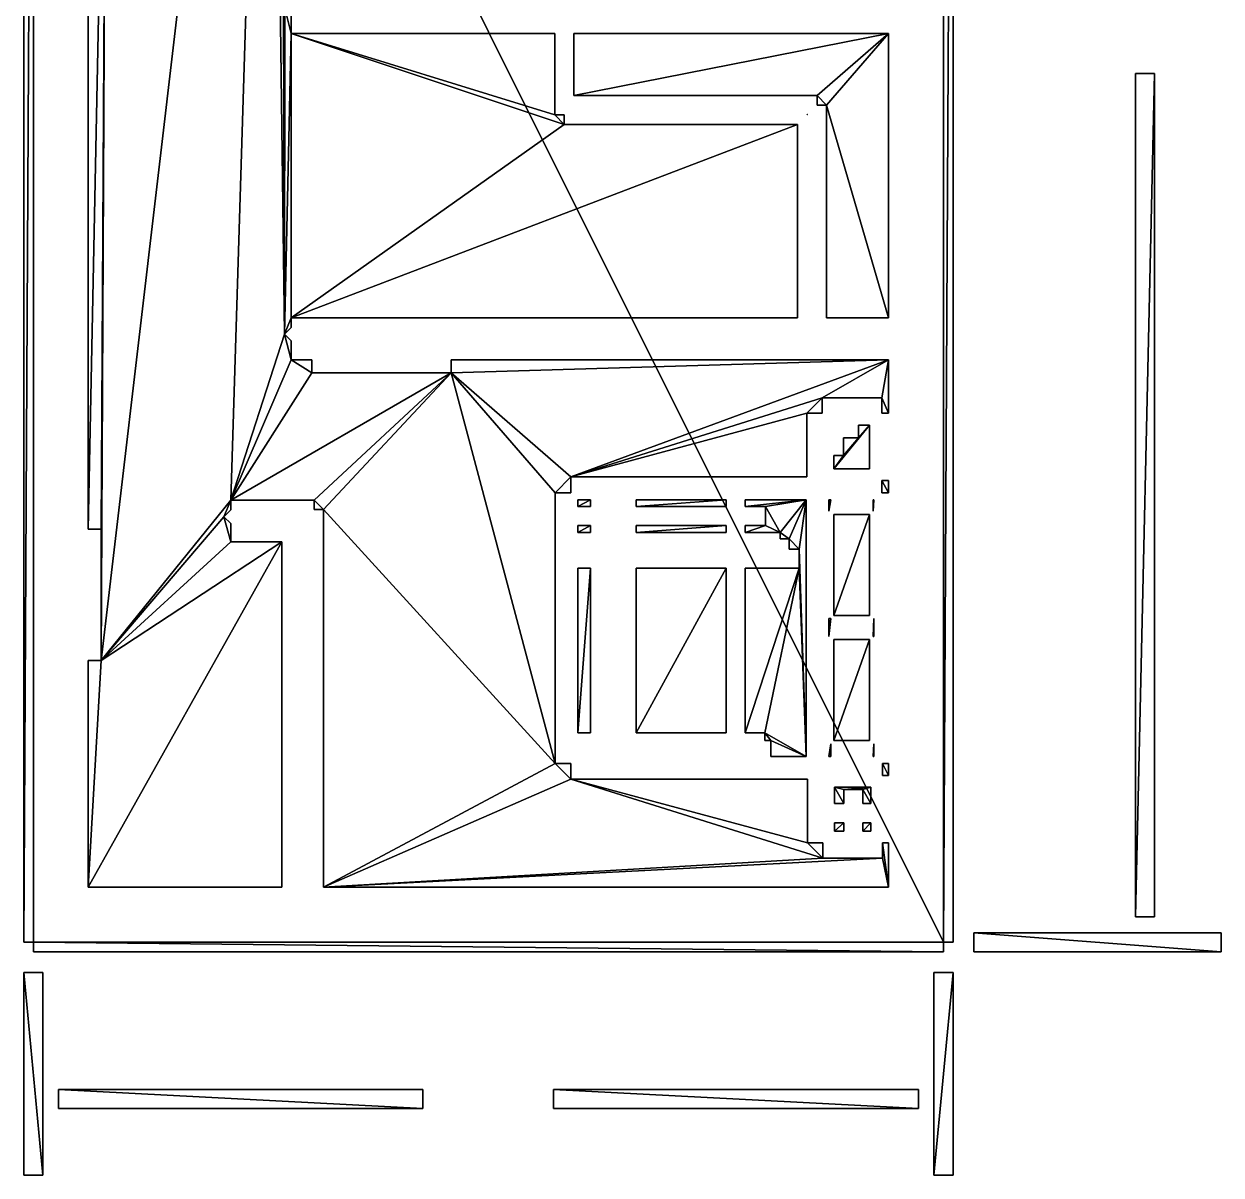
# Model space of a CAD drawing. Header units: inches. Extents: x 117 to 494, y 79 to 729.
# Drawn here: x 116.8 to 494.1, y 79 to 441.6 of the extents above; entities that cross this region are included whole.
import ezdxf

# ---------------------------------------------------------------- set-up
doc = ezdxf.new("R2010")
doc.units = ezdxf.units.IN

msp = doc.modelspace()

# ---------------------------------------------------------------- linework, layer by layer
for points in [[(116.8, 152.28), (116.8, 726), (119.8, 726)], [(119.8, 152.28), (116.8, 152.28), (119.8, 726)], [(119.8, 726, 120), (116.8, 726, 120), (116.8, 152.28, 120)], [(119.8, 726, 120), (116.8, 152.28, 120), (119.8, 152.28, 120)], [(116.8, 152.28, 120), (116.8, 726, 120), (116.8, 152.28)], [(116.8, 152.28), (116.8, 726, 120), (116.8, 726)], [(406.6, 152.28), (119.8, 152.28), (119.8, 726)], [(119.8, 726), (406.6, 726), (406.6, 152.28)], [(119.8, 726, 120), (119.8, 152.28, 120), (406.6, 152.28, 120)], [(406.6, 152.28, 120), (406.6, 726, 120), (119.8, 726, 120)], [(409.6, 726), (409.6, 152.28), (406.6, 152.28)], [(406.6, 726), (409.6, 726), (406.6, 152.28)], [(406.6, 152.28, 120), (409.6, 152.28, 120), (409.6, 726, 120)], [(406.6, 152.28, 120), (409.6, 726, 120), (406.6, 726, 120)], [(409.6, 726, 120), (409.6, 152.28, 120), (409.6, 726)], [(409.6, 726), (409.6, 152.28, 120), (409.6, 152.28)], [(141.16, 241.08), (142.72, 563.76), (194.44, 694.2)], [(181.96, 291.6), (141.16, 241.08), (194.44, 694.2)], [(194.44, 694.2, 120), (142.72, 563.76, 120), (141.16, 241.08, 120)], [(194.44, 694.2, 120), (141.16, 241.08, 120), (181.96, 291.6, 120)], [(181.96, 291.6), (194.44, 694.2), (198.92, 343.84)], [(198.92, 343.84, 120), (194.44, 694.2, 120), (181.96, 291.6, 120)], [(194.44, 694.2), (198.04, 616.08), (198.92, 343.84)], [(198.92, 343.84, 120), (198.04, 616.08, 120), (194.44, 694.2, 120)], [(198.04, 616.08), (199.06, 446.54), (198.92, 343.84)], [(198.92, 343.84, 120), (199.06, 446.54, 120), (198.04, 616.08, 120)], [(137.08, 282.48), (137.08, 563.76), (142.72, 563.76)], [(141.16, 282.48), (137.08, 282.48), (142.72, 563.76)], [(142.72, 563.76, 120), (137.08, 563.76, 120), (137.08, 282.48, 120)], [(142.72, 563.76, 120), (137.08, 282.48, 120), (141.16, 282.48, 120)], [(137.08, 282.48, 120), (137.08, 563.76, 120), (137.08, 282.48)], [(137.08, 282.48), (137.08, 563.76, 120), (137.08, 563.76)], [(141.16, 241.08), (141.16, 282.48), (142.72, 563.76)], [(142.72, 563.76, 120), (141.16, 282.48, 120), (141.16, 241.08, 120)], [(199.06, 446.54), (201.04, 438.6), (198.92, 343.84)], [(198.92, 343.84, 120), (201.04, 438.6, 120), (199.06, 446.54, 120)], [(199.06, 446.54), (201.04, 444.59), (201.04, 438.6)], [(201.04, 438.6, 120), (201.04, 444.59, 120), (199.06, 446.54, 120)], [(201.04, 444.59, 120), (201.04, 438.6, 120), (201.04, 444.59)], [(201.04, 444.59), (201.04, 438.6, 120), (201.04, 438.6)], [(201.04, 438.6), (201.04, 348.96), (198.92, 343.84)], [(198.92, 343.84, 120), (201.04, 348.96, 120), (201.04, 438.6, 120)], [(201.04, 438.6), (284.08, 438.6), (284.08, 412.92)], [(201.04, 438.6), (284.08, 412.92), (287.08, 409.92)], [(201.04, 438.6), (287.08, 409.92), (201.04, 348.96)], [(284.08, 412.92, 120), (284.08, 438.6, 120), (201.04, 438.6, 120)], [(287.08, 409.92, 120), (284.08, 412.92, 120), (201.04, 438.6, 120)], [(201.04, 348.96, 120), (287.08, 409.92, 120), (201.04, 438.6, 120)], [(201.04, 438.6, 120), (284.08, 438.6, 120), (201.04, 438.6)], [(201.04, 438.6), (284.08, 438.6, 120), (284.08, 438.6)], [(284.08, 438.6, 120), (284.08, 412.92, 120), (284.08, 438.6)], [(284.08, 438.6), (284.08, 412.92, 120), (284.08, 412.92)], [(290.08, 419.04), (290.08, 438.6), (389.32, 438.6)], [(366.76, 419.04), (290.08, 419.04), (389.32, 438.6)], [(389.32, 438.6, 120), (290.08, 438.6, 120), (290.08, 419.04, 120)], [(389.32, 438.6, 120), (290.08, 419.04, 120), (366.76, 419.04, 120)], [(290.08, 419.04, 120), (290.08, 438.6, 120), (290.08, 419.04)], [(290.08, 419.04), (290.08, 438.6, 120), (290.08, 438.6)], [(290.08, 438.6, 120), (389.32, 438.6, 120), (290.08, 438.6)], [(290.08, 438.6), (389.32, 438.6, 120), (389.32, 438.6)], [(369.76, 416.04), (366.76, 419.04), (389.32, 438.6)], [(389.32, 438.6, 120), (366.76, 419.04, 120), (369.76, 416.04, 120)], [(389.32, 438.6), (389.32, 348.96), (369.76, 416.04)], [(369.76, 416.04, 120), (389.32, 348.96, 120), (389.32, 438.6, 120)], [(389.32, 438.6, 120), (389.32, 348.96, 120), (389.32, 438.6)], [(389.32, 438.6), (389.32, 348.96, 120), (389.32, 348.96)], [(473.08, 426), (473.08, 160.32), (467.08, 160.32)], [(467.08, 160.32), (467.08, 426), (473.08, 426)], [(467.08, 160.32, 120), (473.08, 160.32, 120), (473.08, 426, 120)], [(473.08, 426, 120), (467.08, 426, 120), (467.08, 160.32, 120)], [(467.08, 160.32, 120), (467.08, 426, 120), (467.08, 160.32)], [(467.08, 160.32), (467.08, 426, 120), (467.08, 426)], [(467.08, 426, 120), (473.08, 426, 120), (467.08, 426)], [(467.08, 426), (473.08, 426, 120), (473.08, 426)], [(473.08, 426, 120), (473.08, 160.32, 120), (473.08, 426)], [(473.08, 426), (473.08, 160.32, 120), (473.08, 160.32)], [(366.76, 419.04, 120), (290.08, 419.04, 120), (366.76, 419.04)], [(366.76, 419.04), (290.08, 419.04, 120), (290.08, 419.04)], [(369.76, 416.04), (366.76, 416.04), (366.76, 419.04)], [(366.76, 419.04, 120), (366.76, 416.04, 120), (369.76, 416.04, 120)], [(366.76, 416.04, 120), (366.76, 419.04, 120), (366.76, 416.04)], [(366.76, 416.04), (366.76, 419.04, 120), (366.76, 419.04)], [(369.76, 416.04, 120), (366.76, 416.04, 120), (369.76, 416.04)], [(369.76, 416.04), (366.76, 416.04, 120), (366.76, 416.04)], [(389.32, 348.96), (369.76, 348.96), (369.76, 416.04)], [(369.76, 416.04, 120), (369.76, 348.96, 120), (389.32, 348.96, 120)], [(369.76, 348.96, 120), (369.76, 416.04, 120), (369.76, 348.96)], [(369.76, 348.96), (369.76, 416.04, 120), (369.76, 416.04)], [(284.08, 412.92), (287.08, 412.92), (287.08, 409.92)], [(287.08, 409.92, 120), (287.08, 412.92, 120), (284.08, 412.92, 120)], [(284.08, 412.92, 120), (287.08, 412.92, 120), (284.08, 412.92)], [(284.08, 412.92), (287.08, 412.92, 120), (287.08, 412.92)], [(287.08, 412.92, 120), (287.08, 409.92, 120), (287.08, 412.92)], [(287.08, 412.92), (287.08, 409.92, 120), (287.08, 409.92)], [(363.76, 413.04), (363.64, 412.92), (363.64, 413.04)], [(363.64, 413.04, 120), (363.64, 412.92, 120), (363.76, 413.04, 120)], [(363.76, 413.04, 120), (363.64, 412.92, 120), (363.76, 413.04)], [(363.76, 413.04), (363.64, 412.92, 120), (363.64, 412.92)], [(363.64, 412.92, 120), (363.64, 413.04, 120), (363.64, 412.92)], [(363.64, 412.92), (363.64, 413.04, 120), (363.64, 413.04)], [(363.64, 413.04, 120), (363.76, 413.04, 120), (363.64, 413.04)], [(363.64, 413.04), (363.76, 413.04, 120), (363.76, 413.04)], [(360.64, 409.92), (360.64, 348.96), (201.04, 348.96)], [(287.08, 409.92), (360.64, 409.92), (201.04, 348.96)], [(201.04, 348.96, 120), (360.64, 348.96, 120), (360.64, 409.92, 120)], [(201.04, 348.96, 120), (360.64, 409.92, 120), (287.08, 409.92, 120)], [(287.08, 409.92, 120), (360.64, 409.92, 120), (287.08, 409.92)], [(287.08, 409.92), (360.64, 409.92, 120), (360.64, 409.92)], [(360.64, 409.92, 120), (360.64, 348.96, 120), (360.64, 409.92)], [(360.64, 409.92), (360.64, 348.96, 120), (360.64, 348.96)], [(201.04, 348.96), (201.04, 345.96), (198.92, 343.84)], [(198.92, 343.84, 120), (201.04, 345.96, 120), (201.04, 348.96, 120)], [(201.04, 348.96, 120), (201.04, 345.96, 120), (201.04, 348.96)], [(201.04, 348.96), (201.04, 345.96, 120), (201.04, 345.96)], [(360.64, 348.96, 120), (201.04, 348.96, 120), (360.64, 348.96)], [(360.64, 348.96), (201.04, 348.96, 120), (201.04, 348.96)], [(389.32, 348.96, 120), (369.76, 348.96, 120), (389.32, 348.96)], [(389.32, 348.96), (369.76, 348.96, 120), (369.76, 348.96)], [(181.96, 291.6), (198.92, 343.84), (201.04, 335.76)], [(201.04, 335.76, 120), (198.92, 343.84, 120), (181.96, 291.6, 120)], [(201.04, 345.96, 120), (198.92, 343.84, 120), (201.04, 345.96)], [(201.04, 345.96), (198.92, 343.84, 120), (198.92, 343.84)], [(198.92, 343.84), (201.04, 341.72), (201.04, 335.76)], [(201.04, 335.76, 120), (201.04, 341.72, 120), (198.92, 343.84, 120)], [(198.92, 343.84, 120), (201.04, 341.72, 120), (198.92, 343.84)], [(198.92, 343.84), (201.04, 341.72, 120), (201.04, 341.72)], [(201.04, 341.72, 120), (201.04, 335.76, 120), (201.04, 341.72)], [(201.04, 341.72), (201.04, 335.76, 120), (201.04, 335.76)], [(201.04, 335.76), (207.52, 331.68), (181.96, 291.6)], [(181.96, 291.6, 120), (207.52, 331.68, 120), (201.04, 335.76, 120)], [(201.04, 335.76), (207.52, 335.76), (207.52, 331.68)], [(207.52, 331.68, 120), (207.52, 335.76, 120), (201.04, 335.76, 120)], [(201.04, 335.76, 120), (207.52, 335.76, 120), (201.04, 335.76)], [(201.04, 335.76), (207.52, 335.76, 120), (207.52, 335.76)], [(207.52, 335.76, 120), (207.52, 331.68, 120), (207.52, 335.76)], [(207.52, 335.76), (207.52, 331.68, 120), (207.52, 331.68)], [(251.44, 331.68), (251.44, 335.76), (389.32, 335.76)], [(251.44, 331.68), (389.32, 335.76), (289.12, 298.92)], [(389.32, 335.76, 120), (251.44, 335.76, 120), (251.44, 331.68, 120)], [(289.12, 298.92, 120), (389.32, 335.76, 120), (251.44, 331.68, 120)], [(251.44, 335.76, 120), (389.32, 335.76, 120), (251.44, 335.76)], [(251.44, 335.76), (389.32, 335.76, 120), (389.32, 335.76)], [(251.44, 331.68, 120), (251.44, 335.76, 120), (251.44, 331.68)], [(251.44, 331.68), (251.44, 335.76, 120), (251.44, 335.76)], [(389.32, 335.76), (368.32, 323.76), (289.12, 298.92)], [(289.12, 298.92, 120), (368.32, 323.76, 120), (389.32, 335.76, 120)], [(389.32, 335.76), (387.16, 323.76), (368.32, 323.76)], [(368.32, 323.76, 120), (387.16, 323.76, 120), (389.32, 335.76, 120)], [(389.32, 335.76), (389.32, 318.96), (387.16, 323.76)], [(387.16, 323.76, 120), (389.32, 318.96, 120), (389.32, 335.76, 120)], [(389.32, 335.76, 120), (389.32, 318.96, 120), (389.32, 335.76)], [(389.32, 335.76), (389.32, 318.96, 120), (389.32, 318.96)], [(251.44, 331.68), (208.24, 291.6), (181.96, 291.6)], [(207.52, 331.68), (251.44, 331.68), (181.96, 291.6)], [(181.96, 291.6, 120), (208.24, 291.6, 120), (251.44, 331.68, 120)], [(181.96, 291.6, 120), (251.44, 331.68, 120), (207.52, 331.68, 120)], [(207.52, 331.68, 120), (251.44, 331.68, 120), (207.52, 331.68)], [(207.52, 331.68), (251.44, 331.68, 120), (251.44, 331.68)], [(251.44, 331.68), (211.24, 288.6), (208.24, 291.6)], [(208.24, 291.6, 120), (211.24, 288.6, 120), (251.44, 331.68, 120)], [(251.44, 331.68), (284.2, 208.56), (211.24, 288.6)], [(211.24, 288.6, 120), (284.2, 208.56, 120), (251.44, 331.68, 120)], [(251.44, 331.68), (289.12, 298.92), (284.2, 293.88)], [(251.44, 331.68), (284.2, 293.88), (284.2, 208.56)], [(284.2, 293.88, 120), (289.12, 298.92, 120), (251.44, 331.68, 120)], [(284.2, 208.56, 120), (284.2, 293.88, 120), (251.44, 331.68, 120)], [(368.32, 323.76), (363.52, 318.96), (289.12, 298.92)], [(289.12, 298.92, 120), (363.52, 318.96, 120), (368.32, 323.76, 120)], [(368.32, 323.76), (368.32, 318.96), (363.52, 318.96)], [(363.52, 318.96, 120), (368.32, 318.96, 120), (368.32, 323.76, 120)], [(368.32, 323.76, 120), (368.32, 318.96, 120), (368.32, 323.76)], [(368.32, 323.76), (368.32, 318.96, 120), (368.32, 318.96)], [(387.16, 323.76, 120), (368.32, 323.76, 120), (387.16, 323.76)], [(387.16, 323.76), (368.32, 323.76, 120), (368.32, 323.76)], [(389.32, 318.96), (387.16, 318.96), (387.16, 323.76)], [(387.16, 323.76, 120), (387.16, 318.96, 120), (389.32, 318.96, 120)], [(387.16, 318.96, 120), (387.16, 323.76, 120), (387.16, 318.96)], [(387.16, 318.96), (387.16, 323.76, 120), (387.16, 323.76)], [(363.52, 318.96), (363.52, 298.92), (289.12, 298.92)], [(289.12, 298.92, 120), (363.52, 298.92, 120), (363.52, 318.96, 120)], [(363.52, 318.96, 120), (363.52, 298.92, 120), (363.52, 318.96)], [(363.52, 318.96), (363.52, 298.92, 120), (363.52, 298.92)], [(368.32, 318.96, 120), (363.52, 318.96, 120), (368.32, 318.96)], [(368.32, 318.96), (363.52, 318.96, 120), (363.52, 318.96)], [(389.32, 318.96, 120), (387.16, 318.96, 120), (389.32, 318.96)], [(389.32, 318.96), (387.16, 318.96, 120), (387.16, 318.96)], [(383.32, 315.24), (383.32, 301.44), (372.04, 301.44)], [(379.84, 311.16), (383.32, 315.24), (372.04, 301.44)], [(372.04, 301.44, 120), (383.32, 301.44, 120), (383.32, 315.24, 120)], [(372.04, 301.44, 120), (383.32, 315.24, 120), (379.84, 311.16, 120)], [(379.84, 311.16), (379.84, 315.24), (383.32, 315.24)], [(383.32, 315.24, 120), (379.84, 315.24, 120), (379.84, 311.16, 120)], [(379.84, 311.16, 120), (379.84, 315.24, 120), (379.84, 311.16)], [(379.84, 311.16), (379.84, 315.24, 120), (379.84, 315.24)], [(379.84, 315.24, 120), (383.32, 315.24, 120), (379.84, 315.24)], [(379.84, 315.24), (383.32, 315.24, 120), (383.32, 315.24)], [(383.32, 315.24, 120), (383.32, 301.44, 120), (383.32, 315.24)], [(383.32, 315.24), (383.32, 301.44, 120), (383.32, 301.44)], [(372.04, 301.44), (375.04, 305.64), (379.84, 311.16)], [(379.84, 311.16, 120), (375.04, 305.64, 120), (372.04, 301.44, 120)], [(375.04, 305.64), (375.04, 311.16), (379.84, 311.16)], [(379.84, 311.16, 120), (375.04, 311.16, 120), (375.04, 305.64, 120)], [(375.04, 311.16, 120), (379.84, 311.16, 120), (375.04, 311.16)], [(375.04, 311.16), (379.84, 311.16, 120), (379.84, 311.16)], [(375.04, 305.64, 120), (375.04, 311.16, 120), (375.04, 305.64)], [(375.04, 305.64), (375.04, 311.16, 120), (375.04, 311.16)], [(372.04, 301.44), (372.04, 305.64), (375.04, 305.64)], [(375.04, 305.64, 120), (372.04, 305.64, 120), (372.04, 301.44, 120)], [(372.04, 305.64, 120), (375.04, 305.64, 120), (372.04, 305.64)], [(372.04, 305.64), (375.04, 305.64, 120), (375.04, 305.64)], [(372.04, 301.44, 120), (372.04, 305.64, 120), (372.04, 301.44)], [(372.04, 301.44), (372.04, 305.64, 120), (372.04, 305.64)], [(289.12, 298.92), (289.12, 293.88), (284.2, 293.88)], [(284.2, 293.88, 120), (289.12, 293.88, 120), (289.12, 298.92, 120)], [(289.12, 298.92, 120), (289.12, 293.88, 120), (289.12, 298.92)], [(289.12, 298.92), (289.12, 293.88, 120), (289.12, 293.88)], [(363.52, 298.92, 120), (289.12, 298.92, 120), (363.52, 298.92)], [(363.52, 298.92), (289.12, 298.92, 120), (289.12, 298.92)], [(383.32, 301.44, 120), (372.04, 301.44, 120), (383.32, 301.44)], [(383.32, 301.44), (372.04, 301.44, 120), (372.04, 301.44)], [(389.32, 293.88), (387.16, 293.88), (387.16, 297.72)], [(387.16, 297.72), (389.32, 297.72), (389.32, 293.88)], [(387.16, 297.72, 120), (387.16, 293.88, 120), (389.32, 293.88, 120)], [(389.32, 293.88, 120), (389.32, 297.72, 120), (387.16, 297.72, 120)], [(387.16, 293.88, 120), (387.16, 297.72, 120), (387.16, 293.88)], [(387.16, 293.88), (387.16, 297.72, 120), (387.16, 297.72)], [(387.16, 297.72, 120), (389.32, 297.72, 120), (387.16, 297.72)], [(387.16, 297.72), (389.32, 297.72, 120), (389.32, 297.72)], [(389.32, 297.72, 120), (389.32, 293.88, 120), (389.32, 297.72)], [(389.32, 297.72), (389.32, 293.88, 120), (389.32, 293.88)], [(181.96, 291.6), (179.84, 286.36), (141.16, 241.08)], [(141.16, 241.08, 120), (179.84, 286.36, 120), (181.96, 291.6, 120)], [(181.96, 291.6), (181.96, 288.48), (179.84, 286.36)], [(179.84, 286.36, 120), (181.96, 288.48, 120), (181.96, 291.6, 120)], [(181.96, 291.6, 120), (181.96, 288.48, 120), (181.96, 291.6)], [(181.96, 291.6), (181.96, 288.48, 120), (181.96, 288.48)], [(208.24, 291.6, 120), (181.96, 291.6, 120), (208.24, 291.6)], [(208.24, 291.6), (181.96, 291.6, 120), (181.96, 291.6)], [(211.24, 288.6), (208.24, 288.6), (208.24, 291.6)], [(208.24, 291.6, 120), (208.24, 288.6, 120), (211.24, 288.6, 120)], [(208.24, 288.6, 120), (208.24, 291.6, 120), (208.24, 288.6)], [(208.24, 288.6), (208.24, 291.6, 120), (208.24, 291.6)], [(284.2, 293.88, 120), (284.2, 208.56, 120), (284.2, 293.88)], [(284.2, 293.88), (284.2, 208.56, 120), (284.2, 208.56)], [(289.12, 293.88, 120), (284.2, 293.88, 120), (289.12, 293.88)], [(289.12, 293.88), (284.2, 293.88, 120), (284.2, 293.88)], [(291.4, 289.56), (291.4, 291.72), (295.36, 291.72)], [(295.36, 291.72), (295.36, 289.56), (291.4, 289.56)], [(295.36, 291.72, 120), (291.4, 291.72, 120), (291.4, 289.56, 120)], [(291.4, 289.56, 120), (295.36, 289.56, 120), (295.36, 291.72, 120)], [(291.4, 289.56, 120), (291.4, 291.72, 120), (291.4, 289.56)], [(291.4, 289.56), (291.4, 291.72, 120), (291.4, 291.72)], [(291.4, 291.72, 120), (295.36, 291.72, 120), (291.4, 291.72)], [(291.4, 291.72), (295.36, 291.72, 120), (295.36, 291.72)], [(295.36, 291.72, 120), (295.36, 289.56, 120), (295.36, 291.72)], [(295.36, 291.72), (295.36, 289.56, 120), (295.36, 289.56)], [(309.76, 289.56), (309.76, 291.72), (338.08, 291.72)], [(338.08, 291.72), (338.08, 289.56), (309.76, 289.56)], [(338.08, 291.72, 120), (309.76, 291.72, 120), (309.76, 289.56, 120)], [(309.76, 289.56, 120), (338.08, 289.56, 120), (338.08, 291.72, 120)], [(309.76, 289.56, 120), (309.76, 291.72, 120), (309.76, 289.56)], [(309.76, 289.56), (309.76, 291.72, 120), (309.76, 291.72)], [(309.76, 291.72, 120), (338.08, 291.72, 120), (309.76, 291.72)], [(309.76, 291.72), (338.08, 291.72, 120), (338.08, 291.72)], [(338.08, 291.72, 120), (338.08, 289.56, 120), (338.08, 291.72)], [(338.08, 291.72), (338.08, 289.56, 120), (338.08, 289.56)], [(344.08, 289.56), (344.08, 291.72), (363.28, 291.72)], [(350.56, 289.56), (344.08, 289.56), (363.28, 291.72)], [(363.28, 291.72, 120), (344.08, 291.72, 120), (344.08, 289.56, 120)], [(363.28, 291.72, 120), (344.08, 289.56, 120), (350.56, 289.56, 120)], [(344.08, 291.72, 120), (363.28, 291.72, 120), (344.08, 291.72)], [(344.08, 291.72), (363.28, 291.72, 120), (363.28, 291.72)], [(344.08, 289.56, 120), (344.08, 291.72, 120), (344.08, 289.56)], [(344.08, 289.56), (344.08, 291.72, 120), (344.08, 291.72)], [(355.12, 281.4), (350.56, 289.56), (363.28, 291.72)], [(363.28, 291.72, 120), (350.56, 289.56, 120), (355.12, 281.4, 120)], [(358, 279.36), (355.12, 281.4), (363.28, 291.72)], [(363.28, 291.72, 120), (355.12, 281.4, 120), (358, 279.36, 120)], [(361.12, 276.12), (358, 279.36), (363.28, 291.72)], [(363.28, 291.72, 120), (358, 279.36, 120), (361.12, 276.12, 120)], [(363.28, 291.72), (363.28, 210.84), (361.12, 276.12)], [(361.12, 276.12, 120), (363.28, 210.84, 120), (363.28, 291.72, 120)], [(363.28, 291.72, 120), (363.28, 210.84, 120), (363.28, 291.72)], [(363.28, 291.72), (363.28, 210.84, 120), (363.28, 210.84)], [(371.08, 291.72), (370.48, 288.12), (370.48, 291.72)], [(370.48, 291.72, 120), (370.48, 288.12, 120), (371.08, 291.72, 120)], [(371.08, 291.72, 120), (370.48, 288.12, 120), (371.08, 291.72)], [(371.08, 291.72), (370.48, 288.12, 120), (370.48, 288.12)], [(370.48, 288.12, 120), (370.48, 291.72, 120), (370.48, 288.12)], [(370.48, 288.12), (370.48, 291.72, 120), (370.48, 291.72)], [(370.48, 291.72, 120), (371.08, 291.72, 120), (370.48, 291.72)], [(370.48, 291.72), (371.08, 291.72, 120), (371.08, 291.72)], [(384.64, 291.72), (384.4, 288.12), (384.4, 291.72)], [(384.4, 291.72, 120), (384.4, 288.12, 120), (384.64, 291.72, 120)], [(384.64, 291.72, 120), (384.4, 288.12, 120), (384.64, 291.72)], [(384.64, 291.72), (384.4, 288.12, 120), (384.4, 288.12)], [(384.4, 288.12, 120), (384.4, 291.72, 120), (384.4, 288.12)], [(384.4, 288.12), (384.4, 291.72, 120), (384.4, 291.72)], [(384.4, 291.72, 120), (384.64, 291.72, 120), (384.4, 291.72)], [(384.4, 291.72), (384.64, 291.72, 120), (384.64, 291.72)], [(389.32, 293.88, 120), (387.16, 293.88, 120), (389.32, 293.88)], [(389.32, 293.88), (387.16, 293.88, 120), (387.16, 293.88)], [(181.96, 288.48, 120), (179.84, 286.36, 120), (181.96, 288.48)], [(181.96, 288.48), (179.84, 286.36, 120), (179.84, 286.36)], [(211.24, 288.6, 120), (208.24, 288.6, 120), (211.24, 288.6)], [(211.24, 288.6), (208.24, 288.6, 120), (208.24, 288.6)], [(284.2, 208.56), (211.24, 169.68), (211.24, 288.6)], [(211.24, 288.6, 120), (211.24, 169.68, 120), (284.2, 208.56, 120)], [(211.24, 169.68, 120), (211.24, 288.6, 120), (211.24, 169.68)], [(211.24, 169.68), (211.24, 288.6, 120), (211.24, 288.6)], [(295.36, 289.56, 120), (291.4, 289.56, 120), (295.36, 289.56)], [(295.36, 289.56), (291.4, 289.56, 120), (291.4, 289.56)], [(338.08, 289.56, 120), (309.76, 289.56, 120), (338.08, 289.56)], [(338.08, 289.56), (309.76, 289.56, 120), (309.76, 289.56)], [(350.56, 289.56, 120), (344.08, 289.56, 120), (350.56, 289.56)], [(350.56, 289.56), (344.08, 289.56, 120), (344.08, 289.56)], [(355.12, 281.4), (350.56, 283.56), (350.56, 289.56)], [(350.56, 289.56, 120), (350.56, 283.56, 120), (355.12, 281.4, 120)], [(350.56, 283.56, 120), (350.56, 289.56, 120), (350.56, 283.56)], [(350.56, 283.56), (350.56, 289.56, 120), (350.56, 289.56)], [(372.04, 255.24), (372.04, 287.04), (383.32, 287.04)], [(383.32, 287.04), (383.32, 255.24), (372.04, 255.24)], [(383.32, 287.04, 120), (372.04, 287.04, 120), (372.04, 255.24, 120)], [(372.04, 255.24, 120), (383.32, 255.24, 120), (383.32, 287.04, 120)], [(372.04, 255.24, 120), (372.04, 287.04, 120), (372.04, 255.24)], [(372.04, 255.24), (372.04, 287.04, 120), (372.04, 287.04)], [(372.04, 287.04, 120), (383.32, 287.04, 120), (372.04, 287.04)], [(372.04, 287.04), (383.32, 287.04, 120), (383.32, 287.04)], [(383.32, 287.04, 120), (383.32, 255.24, 120), (383.32, 287.04)], [(383.32, 287.04), (383.32, 255.24, 120), (383.32, 255.24)], [(179.84, 286.36), (181.96, 278.4), (141.16, 241.08)], [(141.16, 241.08, 120), (181.96, 278.4, 120), (179.84, 286.36, 120)], [(179.84, 286.36), (181.96, 284.24), (181.96, 278.4)], [(181.96, 278.4, 120), (181.96, 284.24, 120), (179.84, 286.36, 120)], [(179.84, 286.36, 120), (181.96, 284.24, 120), (179.84, 286.36)], [(179.84, 286.36), (181.96, 284.24, 120), (181.96, 284.24)], [(181.96, 284.24, 120), (181.96, 278.4, 120), (181.96, 284.24)], [(181.96, 284.24), (181.96, 278.4, 120), (181.96, 278.4)], [(291.4, 281.4), (291.4, 283.56), (295.36, 283.56)], [(295.36, 283.56), (295.36, 281.4), (291.4, 281.4)], [(295.36, 283.56, 120), (291.4, 283.56, 120), (291.4, 281.4, 120)], [(291.4, 281.4, 120), (295.36, 281.4, 120), (295.36, 283.56, 120)], [(291.4, 281.4, 120), (291.4, 283.56, 120), (291.4, 281.4)], [(291.4, 281.4), (291.4, 283.56, 120), (291.4, 283.56)], [(291.4, 283.56, 120), (295.36, 283.56, 120), (291.4, 283.56)], [(291.4, 283.56), (295.36, 283.56, 120), (295.36, 283.56)], [(295.36, 283.56, 120), (295.36, 281.4, 120), (295.36, 283.56)], [(295.36, 283.56), (295.36, 281.4, 120), (295.36, 281.4)], [(309.76, 281.4), (309.76, 283.56), (338.08, 283.56)], [(338.08, 283.56), (338.08, 281.4), (309.76, 281.4)], [(338.08, 283.56, 120), (309.76, 283.56, 120), (309.76, 281.4, 120)], [(309.76, 281.4, 120), (338.08, 281.4, 120), (338.08, 283.56, 120)], [(309.76, 281.4, 120), (309.76, 283.56, 120), (309.76, 281.4)], [(309.76, 281.4), (309.76, 283.56, 120), (309.76, 283.56)], [(309.76, 283.56, 120), (338.08, 283.56, 120), (309.76, 283.56)], [(309.76, 283.56), (338.08, 283.56, 120), (338.08, 283.56)], [(338.08, 283.56, 120), (338.08, 281.4, 120), (338.08, 283.56)], [(338.08, 283.56), (338.08, 281.4, 120), (338.08, 281.4)], [(344.08, 281.4), (344.08, 283.56), (350.56, 283.56)], [(355.12, 281.4), (344.08, 281.4), (350.56, 283.56)], [(350.56, 283.56, 120), (344.08, 283.56, 120), (344.08, 281.4, 120)], [(350.56, 283.56, 120), (344.08, 281.4, 120), (355.12, 281.4, 120)], [(344.08, 283.56, 120), (350.56, 283.56, 120), (344.08, 283.56)], [(344.08, 283.56), (350.56, 283.56, 120), (350.56, 283.56)], [(344.08, 281.4, 120), (344.08, 283.56, 120), (344.08, 281.4)], [(344.08, 281.4), (344.08, 283.56, 120), (344.08, 283.56)], [(141.16, 282.48, 120), (137.08, 282.48, 120), (141.16, 282.48)], [(141.16, 282.48), (137.08, 282.48, 120), (137.08, 282.48)], [(141.16, 241.08, 120), (141.16, 282.48, 120), (141.16, 241.08)], [(141.16, 241.08), (141.16, 282.48, 120), (141.16, 282.48)], [(295.36, 281.4, 120), (291.4, 281.4, 120), (295.36, 281.4)], [(295.36, 281.4), (291.4, 281.4, 120), (291.4, 281.4)], [(338.08, 281.4, 120), (309.76, 281.4, 120), (338.08, 281.4)], [(338.08, 281.4), (309.76, 281.4, 120), (309.76, 281.4)], [(355.12, 281.4, 120), (344.08, 281.4, 120), (355.12, 281.4)], [(355.12, 281.4), (344.08, 281.4, 120), (344.08, 281.4)], [(358, 279.36), (355.12, 279.36), (355.12, 281.4)], [(355.12, 281.4, 120), (355.12, 279.36, 120), (358, 279.36, 120)], [(355.12, 279.36, 120), (355.12, 281.4, 120), (355.12, 279.36)], [(355.12, 279.36), (355.12, 281.4, 120), (355.12, 281.4)], [(358, 279.36, 120), (355.12, 279.36, 120), (358, 279.36)], [(358, 279.36), (355.12, 279.36, 120), (355.12, 279.36)], [(361.12, 276.12), (358, 276.12), (358, 279.36)], [(358, 279.36, 120), (358, 276.12, 120), (361.12, 276.12, 120)], [(358, 276.12, 120), (358, 279.36, 120), (358, 276.12)], [(358, 276.12), (358, 279.36, 120), (358, 279.36)], [(198.04, 278.4), (198.04, 169.68), (137.08, 169.68)], [(198.04, 278.4), (137.08, 169.68), (141.16, 241.08)], [(137.08, 169.68, 120), (198.04, 169.68, 120), (198.04, 278.4, 120)], [(141.16, 241.08, 120), (137.08, 169.68, 120), (198.04, 278.4, 120)], [(181.96, 278.4), (198.04, 278.4), (141.16, 241.08)], [(141.16, 241.08, 120), (198.04, 278.4, 120), (181.96, 278.4, 120)], [(181.96, 278.4, 120), (198.04, 278.4, 120), (181.96, 278.4)], [(181.96, 278.4), (198.04, 278.4, 120), (198.04, 278.4)], [(198.04, 278.4, 120), (198.04, 169.68, 120), (198.04, 278.4)], [(198.04, 278.4), (198.04, 169.68, 120), (198.04, 169.68)], [(361.12, 276.12, 120), (358, 276.12, 120), (361.12, 276.12)], [(361.12, 276.12), (358, 276.12, 120), (358, 276.12)], [(363.28, 210.84), (361.12, 270.12), (361.12, 276.12)], [(361.12, 276.12, 120), (361.12, 270.12, 120), (363.28, 210.84, 120)], [(361.12, 270.12, 120), (361.12, 276.12, 120), (361.12, 270.12)], [(361.12, 270.12), (361.12, 276.12, 120), (361.12, 276.12)], [(291.4, 218.28), (291.4, 270.12), (295.36, 270.12)], [(295.36, 270.12), (295.36, 218.28), (291.4, 218.28)], [(295.36, 270.12, 120), (291.4, 270.12, 120), (291.4, 218.28, 120)], [(291.4, 218.28, 120), (295.36, 218.28, 120), (295.36, 270.12, 120)], [(291.4, 218.28, 120), (291.4, 270.12, 120), (291.4, 218.28)], [(291.4, 218.28), (291.4, 270.12, 120), (291.4, 270.12)], [(291.4, 270.12, 120), (295.36, 270.12, 120), (291.4, 270.12)], [(291.4, 270.12), (295.36, 270.12, 120), (295.36, 270.12)], [(295.36, 270.12, 120), (295.36, 218.28, 120), (295.36, 270.12)], [(295.36, 270.12), (295.36, 218.28, 120), (295.36, 218.28)], [(309.76, 218.28), (309.76, 270.12), (338.08, 270.12)], [(338.08, 270.12), (338.08, 218.28), (309.76, 218.28)], [(338.08, 270.12, 120), (309.76, 270.12, 120), (309.76, 218.28, 120)], [(309.76, 218.28, 120), (338.08, 218.28, 120), (338.08, 270.12, 120)], [(309.76, 218.28, 120), (309.76, 270.12, 120), (309.76, 218.28)], [(309.76, 218.28), (309.76, 270.12, 120), (309.76, 270.12)], [(309.76, 270.12, 120), (338.08, 270.12, 120), (309.76, 270.12)], [(309.76, 270.12), (338.08, 270.12, 120), (338.08, 270.12)], [(338.08, 270.12, 120), (338.08, 218.28, 120), (338.08, 270.12)], [(338.08, 270.12), (338.08, 218.28, 120), (338.08, 218.28)], [(344.08, 218.28), (344.08, 270.12), (361.12, 270.12)], [(350.32, 218.28), (344.08, 218.28), (361.12, 270.12)], [(361.12, 270.12, 120), (344.08, 270.12, 120), (344.08, 218.28, 120)], [(361.12, 270.12, 120), (344.08, 218.28, 120), (350.32, 218.28, 120)], [(344.08, 270.12, 120), (361.12, 270.12, 120), (344.08, 270.12)], [(344.08, 270.12), (361.12, 270.12, 120), (361.12, 270.12)], [(344.08, 218.28, 120), (344.08, 270.12, 120), (344.08, 218.28)], [(344.08, 218.28), (344.08, 270.12, 120), (344.08, 270.12)], [(363.28, 210.84), (350.32, 218.28), (361.12, 270.12)], [(361.12, 270.12, 120), (350.32, 218.28, 120), (363.28, 210.84, 120)], [(371.08, 254.28), (370.48, 248.64), (370.48, 254.28)], [(370.48, 254.28, 120), (370.48, 248.64, 120), (371.08, 254.28, 120)], [(371.08, 254.28, 120), (370.48, 248.64, 120), (371.08, 254.28)], [(371.08, 254.28), (370.48, 248.64, 120), (370.48, 248.64)], [(370.48, 248.64, 120), (370.48, 254.28, 120), (370.48, 248.64)], [(370.48, 248.64), (370.48, 254.28, 120), (370.48, 254.28)], [(370.48, 254.28, 120), (371.08, 254.28, 120), (370.48, 254.28)], [(370.48, 254.28), (371.08, 254.28, 120), (371.08, 254.28)], [(383.32, 255.24, 120), (372.04, 255.24, 120), (383.32, 255.24)], [(383.32, 255.24), (372.04, 255.24, 120), (372.04, 255.24)], [(384.4, 248.64), (384.64, 254.28), (384.64, 248.64)], [(384.64, 248.64, 120), (384.64, 254.28, 120), (384.4, 248.64, 120)], [(384.4, 248.64, 120), (384.64, 254.28, 120), (384.4, 248.64)], [(384.4, 248.64), (384.64, 254.28, 120), (384.64, 254.28)], [(384.64, 254.28, 120), (384.64, 248.64, 120), (384.64, 254.28)], [(384.64, 254.28), (384.64, 248.64, 120), (384.64, 248.64)], [(372.04, 215.88), (372.04, 247.68), (383.32, 247.68)], [(383.32, 247.68), (383.32, 215.88), (372.04, 215.88)], [(383.32, 247.68, 120), (372.04, 247.68, 120), (372.04, 215.88, 120)], [(372.04, 215.88, 120), (383.32, 215.88, 120), (383.32, 247.68, 120)], [(372.04, 215.88, 120), (372.04, 247.68, 120), (372.04, 215.88)], [(372.04, 215.88), (372.04, 247.68, 120), (372.04, 247.68)], [(372.04, 247.68, 120), (383.32, 247.68, 120), (372.04, 247.68)], [(372.04, 247.68), (383.32, 247.68, 120), (383.32, 247.68)], [(383.32, 247.68, 120), (383.32, 215.88, 120), (383.32, 247.68)], [(383.32, 247.68), (383.32, 215.88, 120), (383.32, 215.88)], [(384.64, 248.64, 120), (384.4, 248.64, 120), (384.64, 248.64)], [(384.64, 248.64), (384.4, 248.64, 120), (384.4, 248.64)], [(137.08, 169.68), (137.08, 241.08), (141.16, 241.08)], [(141.16, 241.08, 120), (137.08, 241.08, 120), (137.08, 169.68, 120)], [(137.08, 241.08, 120), (141.16, 241.08, 120), (137.08, 241.08)], [(137.08, 241.08), (141.16, 241.08, 120), (141.16, 241.08)], [(137.08, 169.68, 120), (137.08, 241.08, 120), (137.08, 169.68)], [(137.08, 169.68), (137.08, 241.08, 120), (137.08, 241.08)], [(295.36, 218.28, 120), (291.4, 218.28, 120), (295.36, 218.28)], [(295.36, 218.28), (291.4, 218.28, 120), (291.4, 218.28)], [(338.08, 218.28, 120), (309.76, 218.28, 120), (338.08, 218.28)], [(338.08, 218.28), (309.76, 218.28, 120), (309.76, 218.28)], [(350.32, 218.28, 120), (344.08, 218.28, 120), (350.32, 218.28)], [(350.32, 218.28), (344.08, 218.28, 120), (344.08, 218.28)], [(352.24, 215.88), (350.32, 215.88), (350.32, 218.28)], [(363.28, 210.84), (352.24, 215.88), (350.32, 218.28)], [(350.32, 218.28, 120), (350.32, 215.88, 120), (352.24, 215.88, 120)], [(350.32, 218.28, 120), (352.24, 215.88, 120), (363.28, 210.84, 120)], [(350.32, 215.88, 120), (350.32, 218.28, 120), (350.32, 215.88)], [(350.32, 215.88), (350.32, 218.28, 120), (350.32, 218.28)], [(352.24, 215.88, 120), (350.32, 215.88, 120), (352.24, 215.88)], [(352.24, 215.88), (350.32, 215.88, 120), (350.32, 215.88)], [(363.28, 210.84), (352.24, 210.84), (352.24, 215.88)], [(352.24, 215.88, 120), (352.24, 210.84, 120), (363.28, 210.84, 120)], [(352.24, 210.84, 120), (352.24, 215.88, 120), (352.24, 210.84)], [(352.24, 210.84), (352.24, 215.88, 120), (352.24, 215.88)], [(383.32, 215.88, 120), (372.04, 215.88, 120), (383.32, 215.88)], [(383.32, 215.88), (372.04, 215.88, 120), (372.04, 215.88)], [(370.48, 210.84), (371.08, 214.8), (371.08, 210.84)], [(371.08, 210.84, 120), (371.08, 214.8, 120), (370.48, 210.84, 120)], [(370.48, 210.84, 120), (371.08, 214.8, 120), (370.48, 210.84)], [(370.48, 210.84), (371.08, 214.8, 120), (371.08, 214.8)], [(371.08, 214.8, 120), (371.08, 210.84, 120), (371.08, 214.8)], [(371.08, 214.8), (371.08, 210.84, 120), (371.08, 210.84)], [(384.4, 210.84), (384.64, 214.8), (384.64, 210.84)], [(384.64, 210.84, 120), (384.64, 214.8, 120), (384.4, 210.84, 120)], [(384.4, 210.84, 120), (384.64, 214.8, 120), (384.4, 210.84)], [(384.4, 210.84), (384.64, 214.8, 120), (384.64, 214.8)], [(384.64, 214.8, 120), (384.64, 210.84, 120), (384.64, 214.8)], [(384.64, 214.8), (384.64, 210.84, 120), (384.64, 210.84)], [(284.2, 208.56), (289.12, 203.64), (211.24, 169.68)], [(211.24, 169.68, 120), (289.12, 203.64, 120), (284.2, 208.56, 120)], [(284.2, 208.56), (289.12, 208.56), (289.12, 203.64)], [(289.12, 203.64, 120), (289.12, 208.56, 120), (284.2, 208.56, 120)], [(284.2, 208.56, 120), (289.12, 208.56, 120), (284.2, 208.56)], [(284.2, 208.56), (289.12, 208.56, 120), (289.12, 208.56)], [(289.12, 208.56, 120), (289.12, 203.64, 120), (289.12, 208.56)], [(289.12, 208.56), (289.12, 203.64, 120), (289.12, 203.64)], [(363.28, 210.84, 120), (352.24, 210.84, 120), (363.28, 210.84)], [(363.28, 210.84), (352.24, 210.84, 120), (352.24, 210.84)], [(371.08, 210.84, 120), (370.48, 210.84, 120), (371.08, 210.84)], [(371.08, 210.84), (370.48, 210.84, 120), (370.48, 210.84)], [(384.64, 210.84, 120), (384.4, 210.84, 120), (384.64, 210.84)], [(384.64, 210.84), (384.4, 210.84, 120), (384.4, 210.84)], [(389.32, 204.84), (387.4, 204.84), (387.4, 208.56)], [(387.4, 208.56), (389.32, 208.56), (389.32, 204.84)], [(387.4, 208.56, 120), (387.4, 204.84, 120), (389.32, 204.84, 120)], [(389.32, 204.84, 120), (389.32, 208.56, 120), (387.4, 208.56, 120)], [(387.4, 204.84, 120), (387.4, 208.56, 120), (387.4, 204.84)], [(387.4, 204.84), (387.4, 208.56, 120), (387.4, 208.56)], [(387.4, 208.56, 120), (389.32, 208.56, 120), (387.4, 208.56)], [(387.4, 208.56), (389.32, 208.56, 120), (389.32, 208.56)], [(389.32, 208.56, 120), (389.32, 204.84, 120), (389.32, 208.56)], [(389.32, 208.56), (389.32, 204.84, 120), (389.32, 204.84)], [(389.32, 204.84, 120), (387.4, 204.84, 120), (389.32, 204.84)], [(389.32, 204.84), (387.4, 204.84, 120), (387.4, 204.84)], [(289.12, 203.64), (368.56, 178.8), (211.24, 169.68)], [(211.24, 169.68, 120), (368.56, 178.8, 120), (289.12, 203.64, 120)], [(289.12, 203.64), (363.76, 203.64), (363.76, 183.6)], [(289.12, 203.64), (363.76, 183.6), (368.56, 178.8)], [(363.76, 183.6, 120), (363.76, 203.64, 120), (289.12, 203.64, 120)], [(368.56, 178.8, 120), (363.76, 183.6, 120), (289.12, 203.64, 120)], [(289.12, 203.64, 120), (363.76, 203.64, 120), (289.12, 203.64)], [(289.12, 203.64), (363.76, 203.64, 120), (363.76, 203.64)], [(363.76, 203.64, 120), (363.76, 183.6, 120), (363.76, 203.64)], [(363.76, 203.64), (363.76, 183.6, 120), (363.76, 183.6)], [(375.16, 195.96), (372.28, 195.96), (372.28, 201.12)], [(375.16, 200.4), (375.16, 195.96), (372.28, 201.12)], [(375.16, 200.4), (372.28, 201.12), (383.68, 201.12)], [(372.28, 201.12, 120), (372.28, 195.96, 120), (375.16, 195.96, 120)], [(372.28, 201.12, 120), (375.16, 195.96, 120), (375.16, 200.4, 120)], [(383.68, 201.12, 120), (372.28, 201.12, 120), (375.16, 200.4, 120)], [(372.28, 201.12, 120), (383.68, 201.12, 120), (372.28, 201.12)], [(372.28, 201.12), (383.68, 201.12, 120), (383.68, 201.12)], [(372.28, 195.96, 120), (372.28, 201.12, 120), (372.28, 195.96)], [(372.28, 195.96), (372.28, 201.12, 120), (372.28, 201.12)], [(383.68, 201.12), (381.16, 200.4), (375.16, 200.4)], [(375.16, 200.4, 120), (381.16, 200.4, 120), (383.68, 201.12, 120)], [(381.16, 200.4, 120), (375.16, 200.4, 120), (381.16, 200.4)], [(381.16, 200.4), (375.16, 200.4, 120), (375.16, 200.4)], [(375.16, 200.4, 120), (375.16, 195.96, 120), (375.16, 200.4)], [(375.16, 200.4), (375.16, 195.96, 120), (375.16, 195.96)], [(383.68, 201.12), (383.68, 195.96), (381.16, 200.4)], [(381.16, 200.4, 120), (383.68, 195.96, 120), (383.68, 201.12, 120)], [(383.68, 195.96), (381.16, 195.96), (381.16, 200.4)], [(381.16, 200.4, 120), (381.16, 195.96, 120), (383.68, 195.96, 120)], [(381.16, 195.96, 120), (381.16, 200.4, 120), (381.16, 195.96)], [(381.16, 195.96), (381.16, 200.4, 120), (381.16, 200.4)], [(383.68, 201.12, 120), (383.68, 195.96, 120), (383.68, 201.12)], [(383.68, 201.12), (383.68, 195.96, 120), (383.68, 195.96)], [(375.16, 195.96, 120), (372.28, 195.96, 120), (375.16, 195.96)], [(375.16, 195.96), (372.28, 195.96, 120), (372.28, 195.96)], [(383.68, 195.96, 120), (381.16, 195.96, 120), (383.68, 195.96)], [(383.68, 195.96), (381.16, 195.96, 120), (381.16, 195.96)], [(372.28, 187.32), (372.28, 189.96), (375.16, 189.96)], [(375.16, 189.96), (375.16, 187.32), (372.28, 187.32)], [(375.16, 189.96, 120), (372.28, 189.96, 120), (372.28, 187.32, 120)], [(372.28, 187.32, 120), (375.16, 187.32, 120), (375.16, 189.96, 120)], [(372.28, 187.32, 120), (372.28, 189.96, 120), (372.28, 187.32)], [(372.28, 187.32), (372.28, 189.96, 120), (372.28, 189.96)], [(372.28, 189.96, 120), (375.16, 189.96, 120), (372.28, 189.96)], [(372.28, 189.96), (375.16, 189.96, 120), (375.16, 189.96)], [(375.16, 189.96, 120), (375.16, 187.32, 120), (375.16, 189.96)], [(375.16, 189.96), (375.16, 187.32, 120), (375.16, 187.32)], [(381.16, 187.32), (381.16, 189.96), (383.68, 189.96)], [(383.68, 189.96), (383.68, 187.32), (381.16, 187.32)], [(383.68, 189.96, 120), (381.16, 189.96, 120), (381.16, 187.32, 120)], [(381.16, 187.32, 120), (383.68, 187.32, 120), (383.68, 189.96, 120)], [(381.16, 187.32, 120), (381.16, 189.96, 120), (381.16, 187.32)], [(381.16, 187.32), (381.16, 189.96, 120), (381.16, 189.96)], [(381.16, 189.96, 120), (383.68, 189.96, 120), (381.16, 189.96)], [(381.16, 189.96), (383.68, 189.96, 120), (383.68, 189.96)], [(383.68, 189.96, 120), (383.68, 187.32, 120), (383.68, 189.96)], [(383.68, 189.96), (383.68, 187.32, 120), (383.68, 187.32)], [(375.16, 187.32, 120), (372.28, 187.32, 120), (375.16, 187.32)], [(375.16, 187.32), (372.28, 187.32, 120), (372.28, 187.32)], [(383.68, 187.32, 120), (381.16, 187.32, 120), (383.68, 187.32)], [(383.68, 187.32), (381.16, 187.32, 120), (381.16, 187.32)], [(363.76, 183.6), (368.56, 183.6), (368.56, 178.8)], [(368.56, 178.8, 120), (368.56, 183.6, 120), (363.76, 183.6, 120)], [(363.76, 183.6, 120), (368.56, 183.6, 120), (363.76, 183.6)], [(363.76, 183.6), (368.56, 183.6, 120), (368.56, 183.6)], [(368.56, 183.6, 120), (368.56, 178.8, 120), (368.56, 183.6)], [(368.56, 183.6), (368.56, 178.8, 120), (368.56, 178.8)], [(387.4, 183.6), (389.32, 183.6), (389.32, 169.68)], [(387.4, 178.8), (387.4, 183.6), (389.32, 169.68)], [(389.32, 169.68, 120), (389.32, 183.6, 120), (387.4, 183.6, 120)], [(389.32, 169.68, 120), (387.4, 183.6, 120), (387.4, 178.8, 120)], [(387.4, 183.6, 120), (389.32, 183.6, 120), (387.4, 183.6)], [(387.4, 183.6), (389.32, 183.6, 120), (389.32, 183.6)], [(387.4, 178.8, 120), (387.4, 183.6, 120), (387.4, 178.8)], [(387.4, 178.8), (387.4, 183.6, 120), (387.4, 183.6)], [(389.32, 183.6, 120), (389.32, 169.68, 120), (389.32, 183.6)], [(389.32, 183.6), (389.32, 169.68, 120), (389.32, 169.68)], [(387.4, 178.8), (389.32, 169.68), (211.24, 169.68)], [(368.56, 178.8), (387.4, 178.8), (211.24, 169.68)], [(211.24, 169.68, 120), (389.32, 169.68, 120), (387.4, 178.8, 120)], [(211.24, 169.68, 120), (387.4, 178.8, 120), (368.56, 178.8, 120)], [(368.56, 178.8, 120), (387.4, 178.8, 120), (368.56, 178.8)], [(368.56, 178.8), (387.4, 178.8, 120), (387.4, 178.8)], [(198.04, 169.68, 120), (137.08, 169.68, 120), (198.04, 169.68)], [(198.04, 169.68), (137.08, 169.68, 120), (137.08, 169.68)], [(389.32, 169.68, 120), (211.24, 169.68, 120), (389.32, 169.68)], [(389.32, 169.68), (211.24, 169.68, 120), (211.24, 169.68)], [(473.08, 160.32, 120), (467.08, 160.32, 120), (473.08, 160.32)], [(473.08, 160.32), (467.08, 160.32, 120), (467.08, 160.32)], [(494.08, 149.28), (416.2, 149.28), (416.2, 155.28)], [(416.2, 155.28), (494.08, 155.28), (494.08, 149.28)], [(416.2, 155.28, 120), (416.2, 149.28, 120), (494.08, 149.28, 120)], [(494.08, 149.28, 120), (494.08, 155.28, 120), (416.2, 155.28, 120)], [(416.2, 155.28, 120), (494.08, 155.28, 120), (416.2, 155.28)], [(416.2, 155.28), (494.08, 155.28, 120), (494.08, 155.28)], [(416.2, 149.28, 120), (416.2, 155.28, 120), (416.2, 149.28)], [(416.2, 149.28), (416.2, 155.28, 120), (416.2, 155.28)], [(494.08, 155.28, 120), (494.08, 149.28, 120), (494.08, 155.28)], [(494.08, 155.28), (494.08, 149.28, 120), (494.08, 149.28)], [(119.8, 152.28, 120), (116.8, 152.28, 120), (119.8, 152.28)], [(119.8, 152.28), (116.8, 152.28, 120), (116.8, 152.28)], [(406.6, 149.28), (119.8, 149.28), (119.8, 152.28)], [(406.6, 152.28), (406.6, 149.28), (119.8, 152.28)], [(119.8, 152.28, 120), (119.8, 149.28, 120), (406.6, 149.28, 120)], [(119.8, 152.28, 120), (406.6, 149.28, 120), (406.6, 152.28, 120)], [(119.8, 149.28, 120), (119.8, 152.28, 120), (119.8, 149.28)], [(119.8, 149.28), (119.8, 152.28, 120), (119.8, 152.28)], [(409.6, 152.28, 120), (406.6, 152.28, 120), (409.6, 152.28)], [(409.6, 152.28), (406.6, 152.28, 120), (406.6, 152.28)], [(406.6, 152.28, 120), (406.6, 149.28, 120), (406.6, 152.28)], [(406.6, 152.28), (406.6, 149.28, 120), (406.6, 149.28)], [(406.6, 149.28, 120), (119.8, 149.28, 120), (406.6, 149.28)], [(406.6, 149.28), (119.8, 149.28, 120), (119.8, 149.28)], [(494.08, 149.28, 120), (416.2, 149.28, 120), (494.08, 149.28)], [(494.08, 149.28), (416.2, 149.28, 120), (416.2, 149.28)], [(122.8, 78.96), (116.8, 78.96), (116.8, 142.8)], [(116.8, 142.8), (122.8, 142.8), (122.8, 78.96)], [(116.8, 142.8, 120), (116.8, 78.96, 120), (122.8, 78.96, 120)], [(122.8, 78.96, 120), (122.8, 142.8, 120), (116.8, 142.8, 120)], [(116.8, 142.8, 120), (122.8, 142.8, 120), (116.8, 142.8)], [(116.8, 142.8), (122.8, 142.8, 120), (122.8, 142.8)], [(116.8, 78.96, 120), (116.8, 142.8, 120), (116.8, 78.96)], [(116.8, 78.96), (116.8, 142.8, 120), (116.8, 142.8)], [(122.8, 142.8, 120), (122.8, 78.96, 120), (122.8, 142.8)], [(122.8, 142.8), (122.8, 78.96, 120), (122.8, 78.96)], [(403.6, 78.96), (403.6, 142.8), (409.6, 142.8)], [(409.6, 142.8), (409.6, 78.96), (403.6, 78.96)], [(409.6, 142.8, 120), (403.6, 142.8, 120), (403.6, 78.96, 120)], [(403.6, 78.96, 120), (409.6, 78.96, 120), (409.6, 142.8, 120)], [(403.6, 142.8, 120), (409.6, 142.8, 120), (403.6, 142.8)], [(403.6, 142.8), (409.6, 142.8, 120), (409.6, 142.8)], [(403.6, 78.96, 120), (403.6, 142.8, 120), (403.6, 78.96)], [(403.6, 78.96), (403.6, 142.8, 120), (403.6, 142.8)], [(409.6, 142.8, 120), (409.6, 78.96, 120), (409.6, 142.8)], [(409.6, 142.8), (409.6, 78.96, 120), (409.6, 78.96)], [(242.56, 99.96), (127.72, 99.96), (127.72, 105.96)], [(127.72, 105.96), (242.56, 105.96), (242.56, 99.96)], [(127.72, 105.96, 120), (127.72, 99.96, 120), (242.56, 99.96, 120)], [(242.56, 99.96, 120), (242.56, 105.96, 120), (127.72, 105.96, 120)], [(127.72, 105.96, 120), (242.56, 105.96, 120), (127.72, 105.96)], [(127.72, 105.96), (242.56, 105.96, 120), (242.56, 105.96)], [(127.72, 99.96, 120), (127.72, 105.96, 120), (127.72, 99.96)], [(127.72, 99.96), (127.72, 105.96, 120), (127.72, 105.96)], [(242.56, 105.96, 120), (242.56, 99.96, 120), (242.56, 105.96)], [(242.56, 105.96), (242.56, 99.96, 120), (242.56, 99.96)], [(283.72, 105.96), (398.68, 105.96), (398.68, 99.96)], [(398.68, 99.96), (283.72, 99.96), (283.72, 105.96)], [(398.68, 99.96, 120), (398.68, 105.96, 120), (283.72, 105.96, 120)], [(283.72, 105.96, 120), (283.72, 99.96, 120), (398.68, 99.96, 120)], [(283.72, 99.96, 120), (283.72, 105.96, 120), (283.72, 99.96)], [(283.72, 99.96), (283.72, 105.96, 120), (283.72, 105.96)], [(283.72, 105.96, 120), (398.68, 105.96, 120), (283.72, 105.96)], [(283.72, 105.96), (398.68, 105.96, 120), (398.68, 105.96)], [(398.68, 105.96, 120), (398.68, 99.96, 120), (398.68, 105.96)], [(398.68, 105.96), (398.68, 99.96, 120), (398.68, 99.96)], [(242.56, 99.96, 120), (127.72, 99.96, 120), (242.56, 99.96)], [(242.56, 99.96), (127.72, 99.96, 120), (127.72, 99.96)], [(398.68, 99.96, 120), (283.72, 99.96, 120), (398.68, 99.96)], [(398.68, 99.96), (283.72, 99.96, 120), (283.72, 99.96)], [(122.8, 78.96, 120), (116.8, 78.96, 120), (122.8, 78.96)], [(122.8, 78.96), (116.8, 78.96, 120), (116.8, 78.96)], [(409.6, 78.96, 120), (403.6, 78.96, 120), (409.6, 78.96)], [(409.6, 78.96), (403.6, 78.96, 120), (403.6, 78.96)]]:
    msp.add_3dface(points)

doc.saveas('drawing.dxf')
